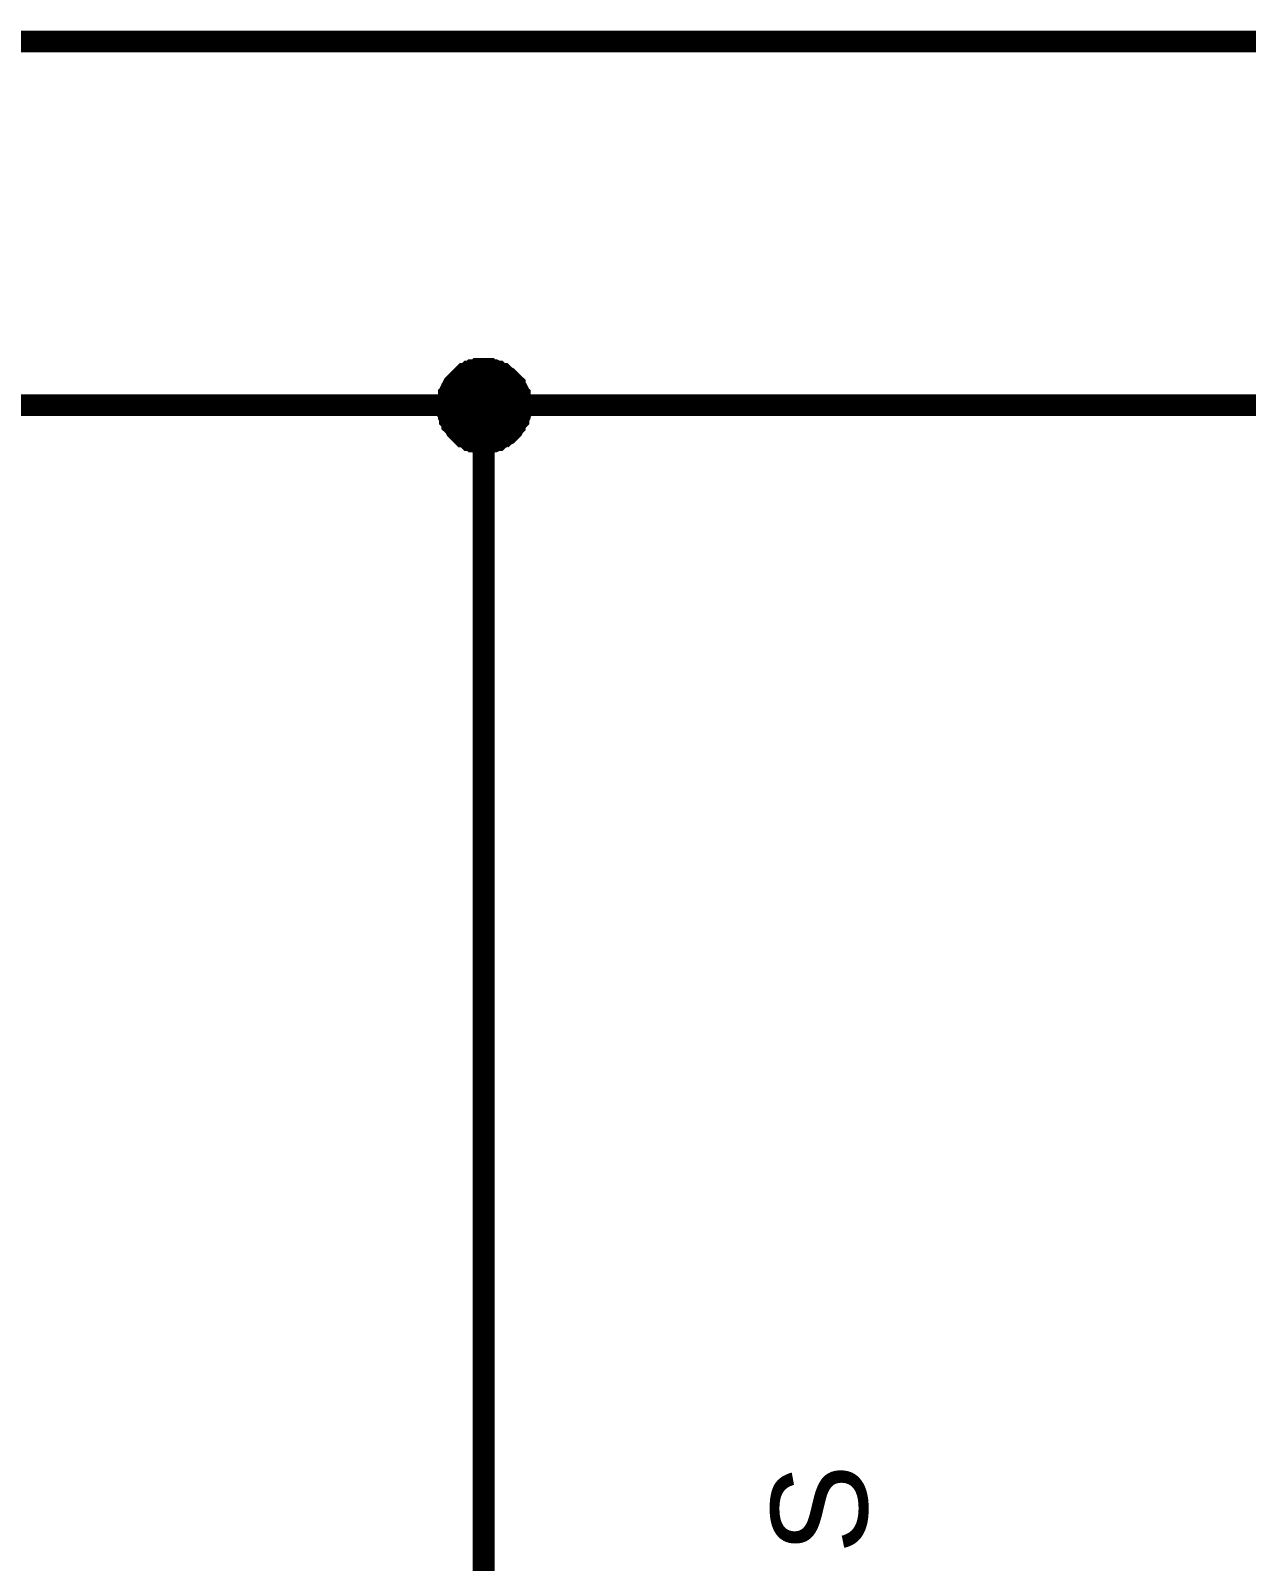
# Model space of a CAD drawing. Header units: millimetres. Extents: x -2024 to 917, y -725 to 13.
# Drawn here: x -1842.69 to -1825.96, y -207.56 to -186.51 of the extents above; entities that cross this region are included whole.
import ezdxf

# ---------------------------------------------------------------- set-up
doc = ezdxf.new("R2010")
doc.units = ezdxf.units.MM
doc.styles.get("Standard").update_dxf_attribs({"font": 'arial.ttf'})

msp = doc.modelspace()

# ---------------------------------------------------------------- linework, layer by layer
at = {"color": 7}
for points, const_width in [([(-1886.425, -186.658), (-1863.932, -186.658), (-1788.972, -186.658), (-1778.976, -186.658), (-1731.507, -186.658)], 0.3), ([(-1836.954, -191.659), (-1836.954, -191.642), (-1836.954, -191.609), (-1836.954, -191.592), (-1836.937, -191.559), (-1836.937, -191.543), (-1836.937, -191.51), (-1836.921, -191.493), (-1836.921, -191.477), (-1836.904, -191.443), (-1836.888, -191.427), (-1836.888, -191.41), (-1836.871, -191.377), (-1836.855, -191.361), (-1836.838, -191.344), (-1836.822, -191.328), (-1836.805, -191.311), (-1836.788, -191.294), (-1836.772, -191.278), (-1836.755, -191.261), (-1836.739, -191.245), (-1836.722, -191.228), (-1836.689, -191.228), (-1836.673, -191.212), (-1836.656, -191.195), (-1836.623, -191.195), (-1836.606, -191.178), (-1836.59, -191.178), (-1836.557, -191.178), (-1836.54, -191.162), (-1836.507, -191.162), (-1836.491, -191.162), (-1836.457, -191.162)], 0.3), ([(-1836.954, -191.659), (-1836.954, -191.642), (-1836.954, -191.609), (-1836.954, -191.592), (-1836.937, -191.559), (-1836.937, -191.543), (-1836.937, -191.51), (-1836.921, -191.493), (-1836.921, -191.477), (-1836.904, -191.443), (-1836.888, -191.427), (-1836.888, -191.41), (-1836.871, -191.377), (-1836.855, -191.361), (-1836.838, -191.344), (-1836.822, -191.328), (-1836.805, -191.311), (-1836.788, -191.294), (-1836.772, -191.278), (-1836.755, -191.261), (-1836.739, -191.245), (-1836.722, -191.228), (-1836.689, -191.228), (-1836.673, -191.212), (-1836.656, -191.195), (-1836.623, -191.195), (-1836.606, -191.178), (-1836.59, -191.178), (-1836.557, -191.178), (-1836.54, -191.162), (-1836.507, -191.162), (-1836.491, -191.162), (-1836.457, -191.162)], 0.3), ([(-1836.954, -191.659), (-1836.954, -191.642), (-1836.954, -191.609), (-1836.954, -191.592), (-1836.937, -191.559), (-1836.937, -191.543), (-1836.937, -191.51), (-1836.921, -191.493), (-1836.921, -191.477), (-1836.904, -191.443), (-1836.888, -191.427), (-1836.888, -191.41), (-1836.871, -191.377), (-1836.855, -191.361), (-1836.838, -191.344), (-1836.822, -191.328), (-1836.805, -191.311), (-1836.788, -191.294), (-1836.772, -191.278), (-1836.755, -191.261), (-1836.739, -191.245), (-1836.722, -191.228), (-1836.689, -191.228), (-1836.673, -191.212), (-1836.656, -191.195), (-1836.623, -191.195), (-1836.606, -191.178), (-1836.59, -191.178), (-1836.557, -191.178), (-1836.54, -191.162), (-1836.507, -191.162), (-1836.491, -191.162), (-1836.457, -191.162)], 0.3), ([(-1836.954, -191.659), (-1836.954, -191.642), (-1836.954, -191.609), (-1836.954, -191.592), (-1836.937, -191.559), (-1836.937, -191.543), (-1836.937, -191.51), (-1836.921, -191.493), (-1836.921, -191.477), (-1836.904, -191.443), (-1836.888, -191.427), (-1836.888, -191.41), (-1836.871, -191.377), (-1836.855, -191.361), (-1836.838, -191.344), (-1836.822, -191.328), (-1836.805, -191.311), (-1836.788, -191.294), (-1836.772, -191.278), (-1836.755, -191.261), (-1836.739, -191.245), (-1836.722, -191.228), (-1836.689, -191.228), (-1836.673, -191.212), (-1836.656, -191.195), (-1836.623, -191.195), (-1836.606, -191.178), (-1836.59, -191.178), (-1836.557, -191.178), (-1836.54, -191.162), (-1836.507, -191.162), (-1836.491, -191.162), (-1836.457, -191.162)], 0.3), ([(-1836.954, -191.659), (-1836.954, -191.642), (-1836.954, -191.609), (-1836.954, -191.592), (-1836.937, -191.559), (-1836.937, -191.543), (-1836.937, -191.51), (-1836.921, -191.493), (-1836.921, -191.477), (-1836.904, -191.443), (-1836.888, -191.427), (-1836.888, -191.41), (-1836.871, -191.377), (-1836.855, -191.361), (-1836.838, -191.344), (-1836.822, -191.328), (-1836.805, -191.311), (-1836.788, -191.294), (-1836.772, -191.278), (-1836.755, -191.261), (-1836.739, -191.245), (-1836.722, -191.228), (-1836.689, -191.228), (-1836.673, -191.212), (-1836.656, -191.195), (-1836.623, -191.195), (-1836.606, -191.178), (-1836.59, -191.178), (-1836.557, -191.178), (-1836.54, -191.162), (-1836.507, -191.162), (-1836.491, -191.162), (-1836.457, -191.162)], 0.0991), ([(-1836.954, -191.659), (-1836.954, -191.642), (-1836.954, -191.609), (-1836.954, -191.592), (-1836.937, -191.559), (-1836.937, -191.543), (-1836.937, -191.51), (-1836.921, -191.493), (-1836.921, -191.477), (-1836.904, -191.443), (-1836.888, -191.427), (-1836.888, -191.41), (-1836.871, -191.377), (-1836.855, -191.361), (-1836.838, -191.344), (-1836.822, -191.328), (-1836.805, -191.311), (-1836.788, -191.294), (-1836.772, -191.278), (-1836.755, -191.261), (-1836.739, -191.245), (-1836.722, -191.228), (-1836.689, -191.228), (-1836.673, -191.212), (-1836.656, -191.195), (-1836.623, -191.195), (-1836.606, -191.178), (-1836.59, -191.178), (-1836.557, -191.178), (-1836.54, -191.162), (-1836.507, -191.162), (-1836.491, -191.162), (-1836.457, -191.162)], 0.0991), ([(-1836.954, -191.659), (-1836.954, -191.642), (-1836.954, -191.609), (-1836.954, -191.592), (-1836.937, -191.559), (-1836.937, -191.543), (-1836.937, -191.51), (-1836.921, -191.493), (-1836.921, -191.477), (-1836.904, -191.443), (-1836.888, -191.427), (-1836.888, -191.41), (-1836.871, -191.377), (-1836.855, -191.361), (-1836.838, -191.344), (-1836.822, -191.328), (-1836.805, -191.311), (-1836.788, -191.294), (-1836.772, -191.278), (-1836.755, -191.261), (-1836.739, -191.245), (-1836.722, -191.228), (-1836.689, -191.228), (-1836.673, -191.212), (-1836.656, -191.195), (-1836.623, -191.195), (-1836.606, -191.178), (-1836.59, -191.178), (-1836.557, -191.178), (-1836.54, -191.162), (-1836.507, -191.162), (-1836.491, -191.162), (-1836.457, -191.162)], 0.0991), ([(-1836.954, -191.659), (-1836.954, -191.642), (-1836.954, -191.609), (-1836.954, -191.592), (-1836.937, -191.559), (-1836.937, -191.543), (-1836.937, -191.51), (-1836.921, -191.493), (-1836.921, -191.477), (-1836.904, -191.443), (-1836.888, -191.427), (-1836.888, -191.41), (-1836.871, -191.377), (-1836.855, -191.361), (-1836.838, -191.344), (-1836.822, -191.328), (-1836.805, -191.311), (-1836.788, -191.294), (-1836.772, -191.278), (-1836.755, -191.261), (-1836.739, -191.245), (-1836.722, -191.228), (-1836.689, -191.228), (-1836.673, -191.212), (-1836.656, -191.195), (-1836.623, -191.195), (-1836.606, -191.178), (-1836.59, -191.178), (-1836.557, -191.178), (-1836.54, -191.162), (-1836.507, -191.162), (-1836.491, -191.162), (-1836.457, -191.162)], 0.0991), ([(-1836.457, -191.162), (-1836.457, -191.162)], 0.3), ([(-1836.457, -191.162), (-1836.424, -191.162), (-1836.408, -191.162), (-1836.375, -191.162), (-1836.358, -191.178), (-1836.325, -191.178), (-1836.309, -191.178), (-1836.275, -191.195), (-1836.259, -191.195), (-1836.242, -191.212), (-1836.209, -191.228), (-1836.193, -191.228), (-1836.176, -191.245), (-1836.16, -191.261), (-1836.126, -191.278), (-1836.11, -191.294), (-1836.093, -191.311), (-1836.077, -191.328), (-1836.06, -191.344), (-1836.044, -191.361), (-1836.027, -191.377), (-1836.027, -191.41), (-1836.011, -191.427), (-1835.994, -191.443), (-1835.977, -191.477), (-1835.977, -191.493), (-1835.961, -191.51), (-1835.961, -191.543), (-1835.961, -191.559), (-1835.944, -191.592), (-1835.944, -191.609), (-1835.944, -191.642), (-1835.944, -191.659)], 0.3), ([(-1836.457, -191.162), (-1836.457, -191.162)], 0.3), ([(-1836.457, -191.162), (-1836.424, -191.162), (-1836.408, -191.162), (-1836.375, -191.162), (-1836.358, -191.178), (-1836.325, -191.178), (-1836.309, -191.178), (-1836.275, -191.195), (-1836.259, -191.195), (-1836.242, -191.212), (-1836.209, -191.228), (-1836.193, -191.228), (-1836.176, -191.245), (-1836.16, -191.261), (-1836.126, -191.278), (-1836.11, -191.294), (-1836.093, -191.311), (-1836.077, -191.328), (-1836.06, -191.344), (-1836.044, -191.361), (-1836.027, -191.377), (-1836.027, -191.41), (-1836.011, -191.427), (-1835.994, -191.443), (-1835.977, -191.477), (-1835.977, -191.493), (-1835.961, -191.51), (-1835.961, -191.543), (-1835.961, -191.559), (-1835.944, -191.592), (-1835.944, -191.609), (-1835.944, -191.642), (-1835.944, -191.659)], 0.3), ([(-1836.457, -191.162), (-1836.457, -191.162)], 0.3), ([(-1836.457, -191.162), (-1836.424, -191.162), (-1836.408, -191.162), (-1836.375, -191.162), (-1836.358, -191.178), (-1836.325, -191.178), (-1836.309, -191.178), (-1836.275, -191.195), (-1836.259, -191.195), (-1836.242, -191.212), (-1836.209, -191.228), (-1836.193, -191.228), (-1836.176, -191.245), (-1836.16, -191.261), (-1836.126, -191.278), (-1836.11, -191.294), (-1836.093, -191.311), (-1836.077, -191.328), (-1836.06, -191.344), (-1836.044, -191.361), (-1836.027, -191.377), (-1836.027, -191.41), (-1836.011, -191.427), (-1835.994, -191.443), (-1835.977, -191.477), (-1835.977, -191.493), (-1835.961, -191.51), (-1835.961, -191.543), (-1835.961, -191.559), (-1835.944, -191.592), (-1835.944, -191.609), (-1835.944, -191.642), (-1835.944, -191.659)], 0.3), ([(-1836.457, -191.162), (-1836.457, -191.162)], 0.3), ([(-1836.457, -191.162), (-1836.424, -191.162), (-1836.408, -191.162), (-1836.375, -191.162), (-1836.358, -191.178), (-1836.325, -191.178), (-1836.309, -191.178), (-1836.275, -191.195), (-1836.259, -191.195), (-1836.242, -191.212), (-1836.209, -191.228), (-1836.193, -191.228), (-1836.176, -191.245), (-1836.16, -191.261), (-1836.126, -191.278), (-1836.11, -191.294), (-1836.093, -191.311), (-1836.077, -191.328), (-1836.06, -191.344), (-1836.044, -191.361), (-1836.027, -191.377), (-1836.027, -191.41), (-1836.011, -191.427), (-1835.994, -191.443), (-1835.977, -191.477), (-1835.977, -191.493), (-1835.961, -191.51), (-1835.961, -191.543), (-1835.961, -191.559), (-1835.944, -191.592), (-1835.944, -191.609), (-1835.944, -191.642), (-1835.944, -191.659)], 0.3), ([(-1836.457, -191.162), (-1836.457, -191.162)], 0.0991), ([(-1836.457, -191.162), (-1836.424, -191.162), (-1836.408, -191.162), (-1836.375, -191.162), (-1836.358, -191.178), (-1836.325, -191.178), (-1836.309, -191.178), (-1836.275, -191.195), (-1836.259, -191.195), (-1836.242, -191.212), (-1836.209, -191.228), (-1836.193, -191.228), (-1836.176, -191.245), (-1836.16, -191.261), (-1836.126, -191.278), (-1836.11, -191.294), (-1836.093, -191.311), (-1836.077, -191.328), (-1836.06, -191.344), (-1836.044, -191.361), (-1836.027, -191.377), (-1836.027, -191.41), (-1836.011, -191.427), (-1835.994, -191.443), (-1835.977, -191.477), (-1835.977, -191.493), (-1835.961, -191.51), (-1835.961, -191.543), (-1835.961, -191.559), (-1835.944, -191.592), (-1835.944, -191.609), (-1835.944, -191.642), (-1835.944, -191.659)], 0.0991), ([(-1836.457, -191.162), (-1836.457, -191.162)], 0.0991), ([(-1836.457, -191.162), (-1836.424, -191.162), (-1836.408, -191.162), (-1836.375, -191.162), (-1836.358, -191.178), (-1836.325, -191.178), (-1836.309, -191.178), (-1836.275, -191.195), (-1836.259, -191.195), (-1836.242, -191.212), (-1836.209, -191.228), (-1836.193, -191.228), (-1836.176, -191.245), (-1836.16, -191.261), (-1836.126, -191.278), (-1836.11, -191.294), (-1836.093, -191.311), (-1836.077, -191.328), (-1836.06, -191.344), (-1836.044, -191.361), (-1836.027, -191.377), (-1836.027, -191.41), (-1836.011, -191.427), (-1835.994, -191.443), (-1835.977, -191.477), (-1835.977, -191.493), (-1835.961, -191.51), (-1835.961, -191.543), (-1835.961, -191.559), (-1835.944, -191.592), (-1835.944, -191.609), (-1835.944, -191.642), (-1835.944, -191.659)], 0.0991), ([(-1836.457, -191.162), (-1836.457, -191.162)], 0.0991), ([(-1836.457, -191.162), (-1836.424, -191.162), (-1836.408, -191.162), (-1836.375, -191.162), (-1836.358, -191.178), (-1836.325, -191.178), (-1836.309, -191.178), (-1836.275, -191.195), (-1836.259, -191.195), (-1836.242, -191.212), (-1836.209, -191.228), (-1836.193, -191.228), (-1836.176, -191.245), (-1836.16, -191.261), (-1836.126, -191.278), (-1836.11, -191.294), (-1836.093, -191.311), (-1836.077, -191.328), (-1836.06, -191.344), (-1836.044, -191.361), (-1836.027, -191.377), (-1836.027, -191.41), (-1836.011, -191.427), (-1835.994, -191.443), (-1835.977, -191.477), (-1835.977, -191.493), (-1835.961, -191.51), (-1835.961, -191.543), (-1835.961, -191.559), (-1835.944, -191.592), (-1835.944, -191.609), (-1835.944, -191.642), (-1835.944, -191.659)], 0.0991), ([(-1836.457, -191.162), (-1836.457, -191.162)], 0.0991), ([(-1836.457, -191.162), (-1836.424, -191.162), (-1836.408, -191.162), (-1836.375, -191.162), (-1836.358, -191.178), (-1836.325, -191.178), (-1836.309, -191.178), (-1836.275, -191.195), (-1836.259, -191.195), (-1836.242, -191.212), (-1836.209, -191.228), (-1836.193, -191.228), (-1836.176, -191.245), (-1836.16, -191.261), (-1836.126, -191.278), (-1836.11, -191.294), (-1836.093, -191.311), (-1836.077, -191.328), (-1836.06, -191.344), (-1836.044, -191.361), (-1836.027, -191.377), (-1836.027, -191.41), (-1836.011, -191.427), (-1835.994, -191.443), (-1835.977, -191.477), (-1835.977, -191.493), (-1835.961, -191.51), (-1835.961, -191.543), (-1835.961, -191.559), (-1835.944, -191.592), (-1835.944, -191.609), (-1835.944, -191.642), (-1835.944, -191.659)], 0.0991), ([(-1951.405, -196.659), (-1951.405, -191.659), (-1876.428, -191.659), (-1856.451, -191.659), (-1836.457, -191.659), (-1808.966, -191.659), (-1731.507, -191.659)], 0.3), ([(-1836.457, -192.172), (-1836.491, -192.172), (-1836.507, -192.172), (-1836.54, -192.172), (-1836.557, -192.155), (-1836.59, -192.155), (-1836.606, -192.155), (-1836.623, -192.139), (-1836.656, -192.139), (-1836.673, -192.122), (-1836.689, -192.106), (-1836.722, -192.089), (-1836.739, -192.089), (-1836.755, -192.073), (-1836.772, -192.056), (-1836.788, -192.04), (-1836.805, -192.023), (-1836.822, -192.006), (-1836.838, -191.99), (-1836.855, -191.957), (-1836.871, -191.94), (-1836.888, -191.924), (-1836.888, -191.907), (-1836.904, -191.874), (-1836.921, -191.857), (-1836.921, -191.841), (-1836.937, -191.808), (-1836.937, -191.791), (-1836.937, -191.758), (-1836.954, -191.741), (-1836.954, -191.708), (-1836.954, -191.692), (-1836.954, -191.659)], 0.3), ([(-1836.954, -191.659), (-1836.954, -191.659)], 0.3), ([(-1836.457, -192.172), (-1836.491, -192.172), (-1836.507, -192.172), (-1836.54, -192.172), (-1836.557, -192.155), (-1836.59, -192.155), (-1836.606, -192.155), (-1836.623, -192.139), (-1836.656, -192.139), (-1836.673, -192.122), (-1836.689, -192.106), (-1836.722, -192.089), (-1836.739, -192.089), (-1836.755, -192.073), (-1836.772, -192.056), (-1836.788, -192.04), (-1836.805, -192.023), (-1836.822, -192.006), (-1836.838, -191.99), (-1836.855, -191.957), (-1836.871, -191.94), (-1836.888, -191.924), (-1836.888, -191.907), (-1836.904, -191.874), (-1836.921, -191.857), (-1836.921, -191.841), (-1836.937, -191.808), (-1836.937, -191.791), (-1836.937, -191.758), (-1836.954, -191.741), (-1836.954, -191.708), (-1836.954, -191.692), (-1836.954, -191.659)], 0.3), ([(-1836.954, -191.659), (-1836.954, -191.659)], 0.3), ([(-1836.457, -192.172), (-1836.491, -192.172), (-1836.507, -192.172), (-1836.54, -192.172), (-1836.557, -192.155), (-1836.59, -192.155), (-1836.606, -192.155), (-1836.623, -192.139), (-1836.656, -192.139), (-1836.673, -192.122), (-1836.689, -192.106), (-1836.722, -192.089), (-1836.739, -192.089), (-1836.755, -192.073), (-1836.772, -192.056), (-1836.788, -192.04), (-1836.805, -192.023), (-1836.822, -192.006), (-1836.838, -191.99), (-1836.855, -191.957), (-1836.871, -191.94), (-1836.888, -191.924), (-1836.888, -191.907), (-1836.904, -191.874), (-1836.921, -191.857), (-1836.921, -191.841), (-1836.937, -191.808), (-1836.937, -191.791), (-1836.937, -191.758), (-1836.954, -191.741), (-1836.954, -191.708), (-1836.954, -191.692), (-1836.954, -191.659)], 0.3), ([(-1836.954, -191.659), (-1836.954, -191.659)], 0.3), ([(-1836.457, -192.172), (-1836.491, -192.172), (-1836.507, -192.172), (-1836.54, -192.172), (-1836.557, -192.155), (-1836.59, -192.155), (-1836.606, -192.155), (-1836.623, -192.139), (-1836.656, -192.139), (-1836.673, -192.122), (-1836.689, -192.106), (-1836.722, -192.089), (-1836.739, -192.089), (-1836.755, -192.073), (-1836.772, -192.056), (-1836.788, -192.04), (-1836.805, -192.023), (-1836.822, -192.006), (-1836.838, -191.99), (-1836.855, -191.957), (-1836.871, -191.94), (-1836.888, -191.924), (-1836.888, -191.907), (-1836.904, -191.874), (-1836.921, -191.857), (-1836.921, -191.841), (-1836.937, -191.808), (-1836.937, -191.791), (-1836.937, -191.758), (-1836.954, -191.741), (-1836.954, -191.708), (-1836.954, -191.692), (-1836.954, -191.659)], 0.3), ([(-1836.954, -191.659), (-1836.954, -191.659)], 0.3), ([(-1836.457, -206.661), (-1836.457, -191.659)], 0.3), ([(-1835.944, -191.659), (-1835.944, -191.692), (-1835.944, -191.708), (-1835.944, -191.741), (-1835.961, -191.758), (-1835.961, -191.791), (-1835.961, -191.808), (-1835.977, -191.841), (-1835.977, -191.857), (-1835.994, -191.874), (-1836.011, -191.907), (-1836.027, -191.924), (-1836.027, -191.94), (-1836.044, -191.957), (-1836.06, -191.99), (-1836.077, -192.006), (-1836.093, -192.023), (-1836.11, -192.04), (-1836.126, -192.056), (-1836.16, -192.073), (-1836.176, -192.089), (-1836.193, -192.089), (-1836.209, -192.106), (-1836.242, -192.122), (-1836.259, -192.139), (-1836.275, -192.139), (-1836.309, -192.155), (-1836.325, -192.155), (-1836.358, -192.155), (-1836.375, -192.172), (-1836.408, -192.172), (-1836.424, -192.172), (-1836.457, -192.172)], 0.3), ([(-1835.944, -191.659), (-1835.944, -191.692), (-1835.944, -191.708), (-1835.944, -191.741), (-1835.961, -191.758), (-1835.961, -191.791), (-1835.961, -191.808), (-1835.977, -191.841), (-1835.977, -191.857), (-1835.994, -191.874), (-1836.011, -191.907), (-1836.027, -191.924), (-1836.027, -191.94), (-1836.044, -191.957), (-1836.06, -191.99), (-1836.077, -192.006), (-1836.093, -192.023), (-1836.11, -192.04), (-1836.126, -192.056), (-1836.16, -192.073), (-1836.176, -192.089), (-1836.193, -192.089), (-1836.209, -192.106), (-1836.242, -192.122), (-1836.259, -192.139), (-1836.275, -192.139), (-1836.309, -192.155), (-1836.325, -192.155), (-1836.358, -192.155), (-1836.375, -192.172), (-1836.408, -192.172), (-1836.424, -192.172), (-1836.457, -192.172)], 0.3), ([(-1835.944, -191.659), (-1835.944, -191.692), (-1835.944, -191.708), (-1835.944, -191.741), (-1835.961, -191.758), (-1835.961, -191.791), (-1835.961, -191.808), (-1835.977, -191.841), (-1835.977, -191.857), (-1835.994, -191.874), (-1836.011, -191.907), (-1836.027, -191.924), (-1836.027, -191.94), (-1836.044, -191.957), (-1836.06, -191.99), (-1836.077, -192.006), (-1836.093, -192.023), (-1836.11, -192.04), (-1836.126, -192.056), (-1836.16, -192.073), (-1836.176, -192.089), (-1836.193, -192.089), (-1836.209, -192.106), (-1836.242, -192.122), (-1836.259, -192.139), (-1836.275, -192.139), (-1836.309, -192.155), (-1836.325, -192.155), (-1836.358, -192.155), (-1836.375, -192.172), (-1836.408, -192.172), (-1836.424, -192.172), (-1836.457, -192.172)], 0.3), ([(-1835.944, -191.659), (-1835.944, -191.692), (-1835.944, -191.708), (-1835.944, -191.741), (-1835.961, -191.758), (-1835.961, -191.791), (-1835.961, -191.808), (-1835.977, -191.841), (-1835.977, -191.857), (-1835.994, -191.874), (-1836.011, -191.907), (-1836.027, -191.924), (-1836.027, -191.94), (-1836.044, -191.957), (-1836.06, -191.99), (-1836.077, -192.006), (-1836.093, -192.023), (-1836.11, -192.04), (-1836.126, -192.056), (-1836.16, -192.073), (-1836.176, -192.089), (-1836.193, -192.089), (-1836.209, -192.106), (-1836.242, -192.122), (-1836.259, -192.139), (-1836.275, -192.139), (-1836.309, -192.155), (-1836.325, -192.155), (-1836.358, -192.155), (-1836.375, -192.172), (-1836.408, -192.172), (-1836.424, -192.172), (-1836.457, -192.172)], 0.3), ([(-1835.944, -191.659), (-1835.944, -191.659), (-1835.944, -191.659), (-1835.944, -191.659), (-1835.944, -191.659), (-1835.944, -191.659), (-1835.944, -191.659), (-1835.944, -191.659), (-1835.944, -191.659), (-1835.944, -191.659), (-1835.944, -191.659), (-1835.944, -191.659), (-1835.944, -191.659), (-1835.944, -191.659), (-1835.944, -191.659), (-1835.944, -191.659), (-1835.944, -191.659), (-1835.944, -191.659), (-1835.944, -191.659), (-1835.944, -191.659), (-1835.944, -191.659), (-1835.944, -191.659), (-1835.944, -191.659), (-1835.944, -191.659), (-1835.944, -191.659), (-1835.944, -191.659), (-1835.944, -191.659), (-1835.944, -191.659), (-1835.944, -191.659), (-1835.944, -191.659), (-1835.944, -191.659), (-1835.944, -191.659), (-1835.944, -191.659)], 0.3), ([(-1835.944, -191.659), (-1835.944, -191.659)], 0.3), ([(-1835.944, -191.659), (-1835.944, -191.659), (-1835.944, -191.659), (-1835.944, -191.659), (-1835.944, -191.659), (-1835.944, -191.659), (-1835.944, -191.659), (-1835.944, -191.659), (-1835.944, -191.659), (-1835.944, -191.659), (-1835.944, -191.659), (-1835.944, -191.659), (-1835.944, -191.659), (-1835.944, -191.659), (-1835.944, -191.659), (-1835.944, -191.659), (-1835.944, -191.659), (-1835.944, -191.659), (-1835.944, -191.659), (-1835.944, -191.659), (-1835.944, -191.659), (-1835.944, -191.659), (-1835.944, -191.659), (-1835.944, -191.659), (-1835.944, -191.659), (-1835.944, -191.659), (-1835.944, -191.659), (-1835.944, -191.659), (-1835.944, -191.659), (-1835.944, -191.659), (-1835.944, -191.659), (-1835.944, -191.659), (-1835.944, -191.659)], 0.3), ([(-1835.944, -191.659), (-1835.944, -191.659)], 0.3), ([(-1835.944, -191.659), (-1835.944, -191.659), (-1835.944, -191.659), (-1835.944, -191.659), (-1835.944, -191.659), (-1835.944, -191.659), (-1835.944, -191.659), (-1835.944, -191.659), (-1835.944, -191.659), (-1835.944, -191.659), (-1835.944, -191.659), (-1835.944, -191.659), (-1835.944, -191.659), (-1835.944, -191.659), (-1835.944, -191.659), (-1835.944, -191.659), (-1835.944, -191.659), (-1835.944, -191.659), (-1835.944, -191.659), (-1835.944, -191.659), (-1835.944, -191.659), (-1835.944, -191.659), (-1835.944, -191.659), (-1835.944, -191.659), (-1835.944, -191.659), (-1835.944, -191.659), (-1835.944, -191.659), (-1835.944, -191.659), (-1835.944, -191.659), (-1835.944, -191.659), (-1835.944, -191.659), (-1835.944, -191.659), (-1835.944, -191.659)], 0.3), ([(-1835.944, -191.659), (-1835.944, -191.659)], 0.3), ([(-1835.944, -191.659), (-1835.944, -191.659), (-1835.944, -191.659), (-1835.944, -191.659), (-1835.944, -191.659), (-1835.944, -191.659), (-1835.944, -191.659), (-1835.944, -191.659), (-1835.944, -191.659), (-1835.944, -191.659), (-1835.944, -191.659), (-1835.944, -191.659), (-1835.944, -191.659), (-1835.944, -191.659), (-1835.944, -191.659), (-1835.944, -191.659), (-1835.944, -191.659), (-1835.944, -191.659), (-1835.944, -191.659), (-1835.944, -191.659), (-1835.944, -191.659), (-1835.944, -191.659), (-1835.944, -191.659), (-1835.944, -191.659), (-1835.944, -191.659), (-1835.944, -191.659), (-1835.944, -191.659), (-1835.944, -191.659), (-1835.944, -191.659), (-1835.944, -191.659), (-1835.944, -191.659), (-1835.944, -191.659), (-1835.944, -191.659)], 0.3), ([(-1835.944, -191.659), (-1835.944, -191.659)], 0.3), ([(-1836.457, -192.172), (-1836.491, -192.172), (-1836.507, -192.172), (-1836.54, -192.172), (-1836.557, -192.155), (-1836.59, -192.155), (-1836.606, -192.155), (-1836.623, -192.139), (-1836.656, -192.139), (-1836.673, -192.122), (-1836.689, -192.106), (-1836.722, -192.089), (-1836.739, -192.089), (-1836.755, -192.073), (-1836.772, -192.056), (-1836.788, -192.04), (-1836.805, -192.023), (-1836.822, -192.006), (-1836.838, -191.99), (-1836.855, -191.957), (-1836.871, -191.94), (-1836.888, -191.924), (-1836.888, -191.907), (-1836.904, -191.874), (-1836.921, -191.857), (-1836.921, -191.841), (-1836.937, -191.808), (-1836.937, -191.791), (-1836.937, -191.758), (-1836.954, -191.741), (-1836.954, -191.708), (-1836.954, -191.692), (-1836.954, -191.659)], 0.0991), ([(-1836.954, -191.659), (-1836.954, -191.659)], 0.0991), ([(-1836.457, -192.172), (-1836.491, -192.172), (-1836.507, -192.172), (-1836.54, -192.172), (-1836.557, -192.155), (-1836.59, -192.155), (-1836.606, -192.155), (-1836.623, -192.139), (-1836.656, -192.139), (-1836.673, -192.122), (-1836.689, -192.106), (-1836.722, -192.089), (-1836.739, -192.089), (-1836.755, -192.073), (-1836.772, -192.056), (-1836.788, -192.04), (-1836.805, -192.023), (-1836.822, -192.006), (-1836.838, -191.99), (-1836.855, -191.957), (-1836.871, -191.94), (-1836.888, -191.924), (-1836.888, -191.907), (-1836.904, -191.874), (-1836.921, -191.857), (-1836.921, -191.841), (-1836.937, -191.808), (-1836.937, -191.791), (-1836.937, -191.758), (-1836.954, -191.741), (-1836.954, -191.708), (-1836.954, -191.692), (-1836.954, -191.659)], 0.0991), ([(-1836.954, -191.659), (-1836.954, -191.659)], 0.0991), ([(-1836.457, -192.172), (-1836.491, -192.172), (-1836.507, -192.172), (-1836.54, -192.172), (-1836.557, -192.155), (-1836.59, -192.155), (-1836.606, -192.155), (-1836.623, -192.139), (-1836.656, -192.139), (-1836.673, -192.122), (-1836.689, -192.106), (-1836.722, -192.089), (-1836.739, -192.089), (-1836.755, -192.073), (-1836.772, -192.056), (-1836.788, -192.04), (-1836.805, -192.023), (-1836.822, -192.006), (-1836.838, -191.99), (-1836.855, -191.957), (-1836.871, -191.94), (-1836.888, -191.924), (-1836.888, -191.907), (-1836.904, -191.874), (-1836.921, -191.857), (-1836.921, -191.841), (-1836.937, -191.808), (-1836.937, -191.791), (-1836.937, -191.758), (-1836.954, -191.741), (-1836.954, -191.708), (-1836.954, -191.692), (-1836.954, -191.659)], 0.0991), ([(-1836.954, -191.659), (-1836.954, -191.659)], 0.0991), ([(-1836.457, -192.172), (-1836.491, -192.172), (-1836.507, -192.172), (-1836.54, -192.172), (-1836.557, -192.155), (-1836.59, -192.155), (-1836.606, -192.155), (-1836.623, -192.139), (-1836.656, -192.139), (-1836.673, -192.122), (-1836.689, -192.106), (-1836.722, -192.089), (-1836.739, -192.089), (-1836.755, -192.073), (-1836.772, -192.056), (-1836.788, -192.04), (-1836.805, -192.023), (-1836.822, -192.006), (-1836.838, -191.99), (-1836.855, -191.957), (-1836.871, -191.94), (-1836.888, -191.924), (-1836.888, -191.907), (-1836.904, -191.874), (-1836.921, -191.857), (-1836.921, -191.841), (-1836.937, -191.808), (-1836.937, -191.791), (-1836.937, -191.758), (-1836.954, -191.741), (-1836.954, -191.708), (-1836.954, -191.692), (-1836.954, -191.659)], 0.0991), ([(-1836.954, -191.659), (-1836.954, -191.659)], 0.0991), ([(-1835.944, -191.659), (-1835.944, -191.692), (-1835.944, -191.708), (-1835.944, -191.741), (-1835.961, -191.758), (-1835.961, -191.791), (-1835.961, -191.808), (-1835.977, -191.841), (-1835.977, -191.857), (-1835.994, -191.874), (-1836.011, -191.907), (-1836.027, -191.924), (-1836.027, -191.94), (-1836.044, -191.957), (-1836.06, -191.99), (-1836.077, -192.006), (-1836.093, -192.023), (-1836.11, -192.04), (-1836.126, -192.056), (-1836.16, -192.073), (-1836.176, -192.089), (-1836.193, -192.089), (-1836.209, -192.106), (-1836.242, -192.122), (-1836.259, -192.139), (-1836.275, -192.139), (-1836.309, -192.155), (-1836.325, -192.155), (-1836.358, -192.155), (-1836.375, -192.172), (-1836.408, -192.172), (-1836.424, -192.172), (-1836.457, -192.172)], 0.0991), ([(-1835.944, -191.659), (-1835.944, -191.692), (-1835.944, -191.708), (-1835.944, -191.741), (-1835.961, -191.758), (-1835.961, -191.791), (-1835.961, -191.808), (-1835.977, -191.841), (-1835.977, -191.857), (-1835.994, -191.874), (-1836.011, -191.907), (-1836.027, -191.924), (-1836.027, -191.94), (-1836.044, -191.957), (-1836.06, -191.99), (-1836.077, -192.006), (-1836.093, -192.023), (-1836.11, -192.04), (-1836.126, -192.056), (-1836.16, -192.073), (-1836.176, -192.089), (-1836.193, -192.089), (-1836.209, -192.106), (-1836.242, -192.122), (-1836.259, -192.139), (-1836.275, -192.139), (-1836.309, -192.155), (-1836.325, -192.155), (-1836.358, -192.155), (-1836.375, -192.172), (-1836.408, -192.172), (-1836.424, -192.172), (-1836.457, -192.172)], 0.0991), ([(-1835.944, -191.659), (-1835.944, -191.692), (-1835.944, -191.708), (-1835.944, -191.741), (-1835.961, -191.758), (-1835.961, -191.791), (-1835.961, -191.808), (-1835.977, -191.841), (-1835.977, -191.857), (-1835.994, -191.874), (-1836.011, -191.907), (-1836.027, -191.924), (-1836.027, -191.94), (-1836.044, -191.957), (-1836.06, -191.99), (-1836.077, -192.006), (-1836.093, -192.023), (-1836.11, -192.04), (-1836.126, -192.056), (-1836.16, -192.073), (-1836.176, -192.089), (-1836.193, -192.089), (-1836.209, -192.106), (-1836.242, -192.122), (-1836.259, -192.139), (-1836.275, -192.139), (-1836.309, -192.155), (-1836.325, -192.155), (-1836.358, -192.155), (-1836.375, -192.172), (-1836.408, -192.172), (-1836.424, -192.172), (-1836.457, -192.172)], 0.0991), ([(-1835.944, -191.659), (-1835.944, -191.692), (-1835.944, -191.708), (-1835.944, -191.741), (-1835.961, -191.758), (-1835.961, -191.791), (-1835.961, -191.808), (-1835.977, -191.841), (-1835.977, -191.857), (-1835.994, -191.874), (-1836.011, -191.907), (-1836.027, -191.924), (-1836.027, -191.94), (-1836.044, -191.957), (-1836.06, -191.99), (-1836.077, -192.006), (-1836.093, -192.023), (-1836.11, -192.04), (-1836.126, -192.056), (-1836.16, -192.073), (-1836.176, -192.089), (-1836.193, -192.089), (-1836.209, -192.106), (-1836.242, -192.122), (-1836.259, -192.139), (-1836.275, -192.139), (-1836.309, -192.155), (-1836.325, -192.155), (-1836.358, -192.155), (-1836.375, -192.172), (-1836.408, -192.172), (-1836.424, -192.172), (-1836.457, -192.172)], 0.0991), ([(-1835.944, -191.659), (-1835.944, -191.659), (-1835.944, -191.659), (-1835.944, -191.659), (-1835.944, -191.659), (-1835.944, -191.659), (-1835.944, -191.659), (-1835.944, -191.659), (-1835.944, -191.659), (-1835.944, -191.659), (-1835.944, -191.659), (-1835.944, -191.659), (-1835.944, -191.659), (-1835.944, -191.659), (-1835.944, -191.659), (-1835.944, -191.659), (-1835.944, -191.659), (-1835.944, -191.659), (-1835.944, -191.659), (-1835.944, -191.659), (-1835.944, -191.659), (-1835.944, -191.659), (-1835.944, -191.659), (-1835.944, -191.659), (-1835.944, -191.659), (-1835.944, -191.659), (-1835.944, -191.659), (-1835.944, -191.659), (-1835.944, -191.659), (-1835.944, -191.659), (-1835.944, -191.659), (-1835.944, -191.659), (-1835.944, -191.659)], 0.0991), ([(-1835.944, -191.659), (-1835.944, -191.659)], 0.0991), ([(-1835.944, -191.659), (-1835.944, -191.659), (-1835.944, -191.659), (-1835.944, -191.659), (-1835.944, -191.659), (-1835.944, -191.659), (-1835.944, -191.659), (-1835.944, -191.659), (-1835.944, -191.659), (-1835.944, -191.659), (-1835.944, -191.659), (-1835.944, -191.659), (-1835.944, -191.659), (-1835.944, -191.659), (-1835.944, -191.659), (-1835.944, -191.659), (-1835.944, -191.659), (-1835.944, -191.659), (-1835.944, -191.659), (-1835.944, -191.659), (-1835.944, -191.659), (-1835.944, -191.659), (-1835.944, -191.659), (-1835.944, -191.659), (-1835.944, -191.659), (-1835.944, -191.659), (-1835.944, -191.659), (-1835.944, -191.659), (-1835.944, -191.659), (-1835.944, -191.659), (-1835.944, -191.659), (-1835.944, -191.659), (-1835.944, -191.659)], 0.0991), ([(-1835.944, -191.659), (-1835.944, -191.659)], 0.0991), ([(-1835.944, -191.659), (-1835.944, -191.659), (-1835.944, -191.659), (-1835.944, -191.659), (-1835.944, -191.659), (-1835.944, -191.659), (-1835.944, -191.659), (-1835.944, -191.659), (-1835.944, -191.659), (-1835.944, -191.659), (-1835.944, -191.659), (-1835.944, -191.659), (-1835.944, -191.659), (-1835.944, -191.659), (-1835.944, -191.659), (-1835.944, -191.659), (-1835.944, -191.659), (-1835.944, -191.659), (-1835.944, -191.659), (-1835.944, -191.659), (-1835.944, -191.659), (-1835.944, -191.659), (-1835.944, -191.659), (-1835.944, -191.659), (-1835.944, -191.659), (-1835.944, -191.659), (-1835.944, -191.659), (-1835.944, -191.659), (-1835.944, -191.659), (-1835.944, -191.659), (-1835.944, -191.659), (-1835.944, -191.659), (-1835.944, -191.659)], 0.0991), ([(-1835.944, -191.659), (-1835.944, -191.659)], 0.0991), ([(-1835.944, -191.659), (-1835.944, -191.659), (-1835.944, -191.659), (-1835.944, -191.659), (-1835.944, -191.659), (-1835.944, -191.659), (-1835.944, -191.659), (-1835.944, -191.659), (-1835.944, -191.659), (-1835.944, -191.659), (-1835.944, -191.659), (-1835.944, -191.659), (-1835.944, -191.659), (-1835.944, -191.659), (-1835.944, -191.659), (-1835.944, -191.659), (-1835.944, -191.659), (-1835.944, -191.659), (-1835.944, -191.659), (-1835.944, -191.659), (-1835.944, -191.659), (-1835.944, -191.659), (-1835.944, -191.659), (-1835.944, -191.659), (-1835.944, -191.659), (-1835.944, -191.659), (-1835.944, -191.659), (-1835.944, -191.659), (-1835.944, -191.659), (-1835.944, -191.659), (-1835.944, -191.659), (-1835.944, -191.659), (-1835.944, -191.659)], 0.0991), ([(-1835.944, -191.659), (-1835.944, -191.659)], 0.0991), ([(-1836.457, -209.161), (-1836.457, -206.661)], 0.3)]:
    msp.add_lwpolyline(points, dxfattribs=dict(at, const_width=const_width))
at = {"color": 7, "const_width": 0.508}
msp.add_lwpolyline([(-1836.706, -191.658, 1), (-1836.198, -191.658, 1)], format="xyb", close=True, dxfattribs=at)

# ---------------------------------------------------------------- texts
at = {"color": 7}
msp.add_text('S', height=1.325, rotation=90, dxfattribs=at).set_placement((-1831.178, -207.456))

doc.saveas('drawing.dxf')
